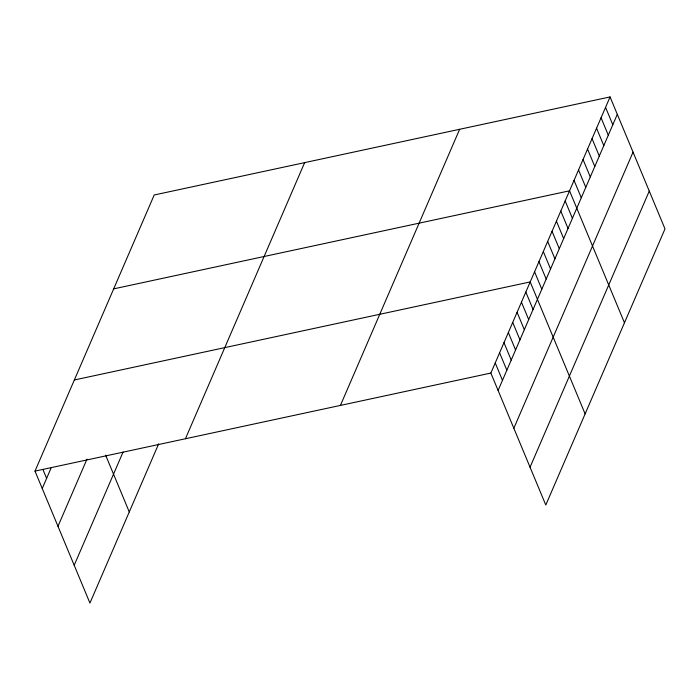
<?xml version="1.0" encoding="UTF-8"?>
<svg xmlns="http://www.w3.org/2000/svg" width="700" height="700" viewBox="0 0 700 700"><rect width="100%" height="100%" fill="white"/><g stroke="black" fill="none" stroke-linecap="round" stroke-linejoin="round"><path stroke-width="1.05" d="M158.673 443.835L89.933 603.067L35 471.109L154.21 194.985L610.067 96.933L665 228.891L545.79 505.015L490.858 373.056L610.067 96.933M42.236 488.495L50.986 468.248M57.978 526.304L86.984 459.121M74.191 565.259L123.069 452.051M185.43 438.751L304.64 162.627M340.428 405.414L459.637 129.29M498.102 390.451L617.312 114.328M513.835 428.26L633.045 152.136M530.049 467.206L649.259 191.082M113.68 288.864L569.538 190.811L624.47 322.779M74.34 379.986L530.197 281.934L585.13 413.901M35 471.109L490.858 373.056M605.561 107.362L612.806 124.758M601.064 117.793L608.3 135.188M596.558 128.222L603.803 145.617M592.051 138.653L599.296 156.048M587.554 149.091L594.79 166.477M583.048 159.521L590.284 176.916M578.541 169.951L585.786 187.346M574.044 180.381L581.28 197.776M565.163 200.935L572.407 218.33M560.796 211.059L568.032 228.454M556.421 221.183L563.666 238.578M552.055 231.315L559.291 248.701M547.68 241.439L554.925 258.825M543.314 251.562L550.55 268.957M538.939 261.686L546.184 279.081M534.572 271.81L541.809 289.205M525.822 292.058L533.067 309.453M521.456 302.181L528.692 319.576M517.081 312.305L524.326 329.7M512.715 322.429L519.951 339.824M508.34 332.553L515.585 349.947M503.974 342.685L511.21 360.071M499.599 352.809L506.844 370.195M495.233 362.933L502.469 380.328M105.63 455.166L129.273 511.945M42.989 469.674L46.611 478.371"/></g></svg>
